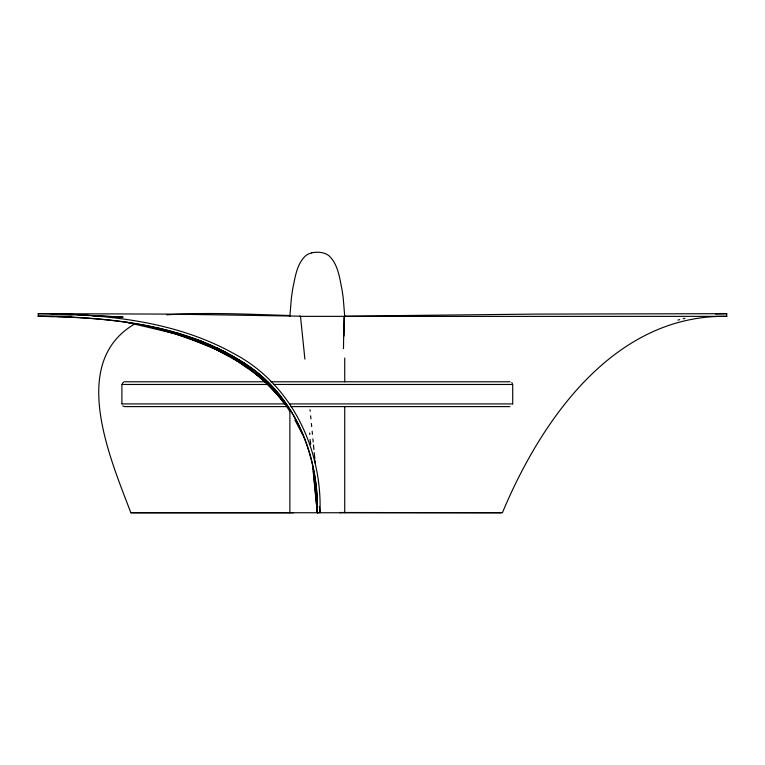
<?xml version="1.0" encoding="UTF-8"?>
<svg xmlns="http://www.w3.org/2000/svg" width="765" height="765" viewBox="0 0 765 765"><rect width="100%" height="100%" fill="white"/><g stroke="black" fill="none" stroke-linecap="round" stroke-linejoin="round"><path stroke-width="1.15" d="M289.878 316.356L291.341 298.579A231.441 231.441 0 0 1 292.938 287.659C295.271 276.71 296.849 264.183 305.321 256.036A14.984 14.984 0 0 1 309.758 253.464L311.68 252.88M343.485 348.639L343.963 316.433L344.508 316.175L535.643 314.099L726.75 313.669L726.75 316.356C614.219 314.549 541.276 419.641 502.404 512.751L130.853 512.751C110.476 458.885 68.238 362.878 134.564 324.044M344.508 316.175L343.992 336.103M122.257 383.475L123.767 381.955M677.914 320.086L679.693 319.607M683.222 318.718L684.981 318.307M166.78 314.826C207.497 312.13 248.443 314.281 289.199 315.505M312.866 467.798L317.303 512.751L319.98 512.493L319.397 506.363M715.447 313.994L726.75 313.669M313.334 471.336L317.303 512.751C318.556 456.332 295.52 397.685 247.544 365.46C186.421 324.284 110.007 317.188 38.25 316.356L38.25 313.669L169.409 314.099L300.473 316.175L304.891 359.101M54.105 316.519L38.25 316.356L71.585 316.356M299.345 316.356L344.728 316.356L343.265 298.579A236.49 236.49 0 0 0 341.974 289.505C339.603 277.953 338.159 264.68 329.285 256.036A14.984 14.984 0 0 0 324.848 253.464L322.926 252.88A22.721 22.721 0 0 0 318.546 252.278A28.974 28.974 0 0 0 316.06 252.278A22.721 22.721 0 0 0 311.68 252.871M38.25 316.356L70.782 316.366M343.963 316.433L726.75 316.356M124.59 381.773L264.279 381.773M270.867 381.773L510.016 381.773M122.075 384.46L267.913 384.46M273.698 384.46L512.54 384.46M122.075 403.91L285.182 403.91M289.782 403.91L512.54 403.91M124.59 406.607L286.426 406.607M290.92 406.607L510.016 406.607M130.853 512.751L293.55 512.751M38.25 313.669C105.226 314.147 175.233 320.621 234.683 354.061C291.819 384.355 322.285 449.591 320 512.751M501.065 512.751L339.708 512.493L341.056 512.751M57.27 316.595C120.478 318.623 186.593 326.923 241.214 361.204C293.11 392.292 319.129 453.769 317.303 512.751M50.978 313.774L56.887 314.042M61.621 314.262L73.45 314.817M78.183 315.037L88.826 315.534M92.374 315.706L123.136 317.14L70.064 314.339M126.694 322.275L177.623 334.228M145.369 325.441L187.492 337.451M157.714 328.022L199.407 341.84M163.834 329.466L212.354 347.329M206.846 344.948L175.988 332.689L221.716 351.967M217.499 349.662L193.899 338.398L229.921 356.442M228.955 355.83L199.761 340.559L243.107 364.283L240.086 362.39M238.078 361.118L216.954 347.836L247.793 367.908M122.859 405.813L123.767 406.416M247.86 367.85L222.519 350.542L258.207 375.797M238.632 359.569L265.34 382.165L243.767 362.887C260.205 378.073 278.154 392.254 289.945 411.627M258.388 373.75L278.527 396.107L267.368 381.735L284.475 403.681M511.747 382.557L512.349 383.475M294.907 419.918L302.605 434.606M310.934 418.924L310.638 415.854M310.026 409.715L310.179 411.254M311.393 423.523L311.699 426.593M312.149 431.192L312.445 434.262M312.895 438.861L313.191 441.931M310.064 439.397L310.533 444.13M313.497 445.001L313.937 449.6M314.233 452.67L314.826 458.809M314.979 460.339L315.276 463.408M309.653 433L309.796 434.53M310.533 442.199L310.686 443.729M313.038 468.276L313.181 469.806M512.713 384.46L512.713 403.91M344.728 358.02L344.728 381.821M344.728 406.817L344.728 512.751M289.878 410.394L289.878 512.751M121.893 384.46L121.893 403.91"/></g></svg>
